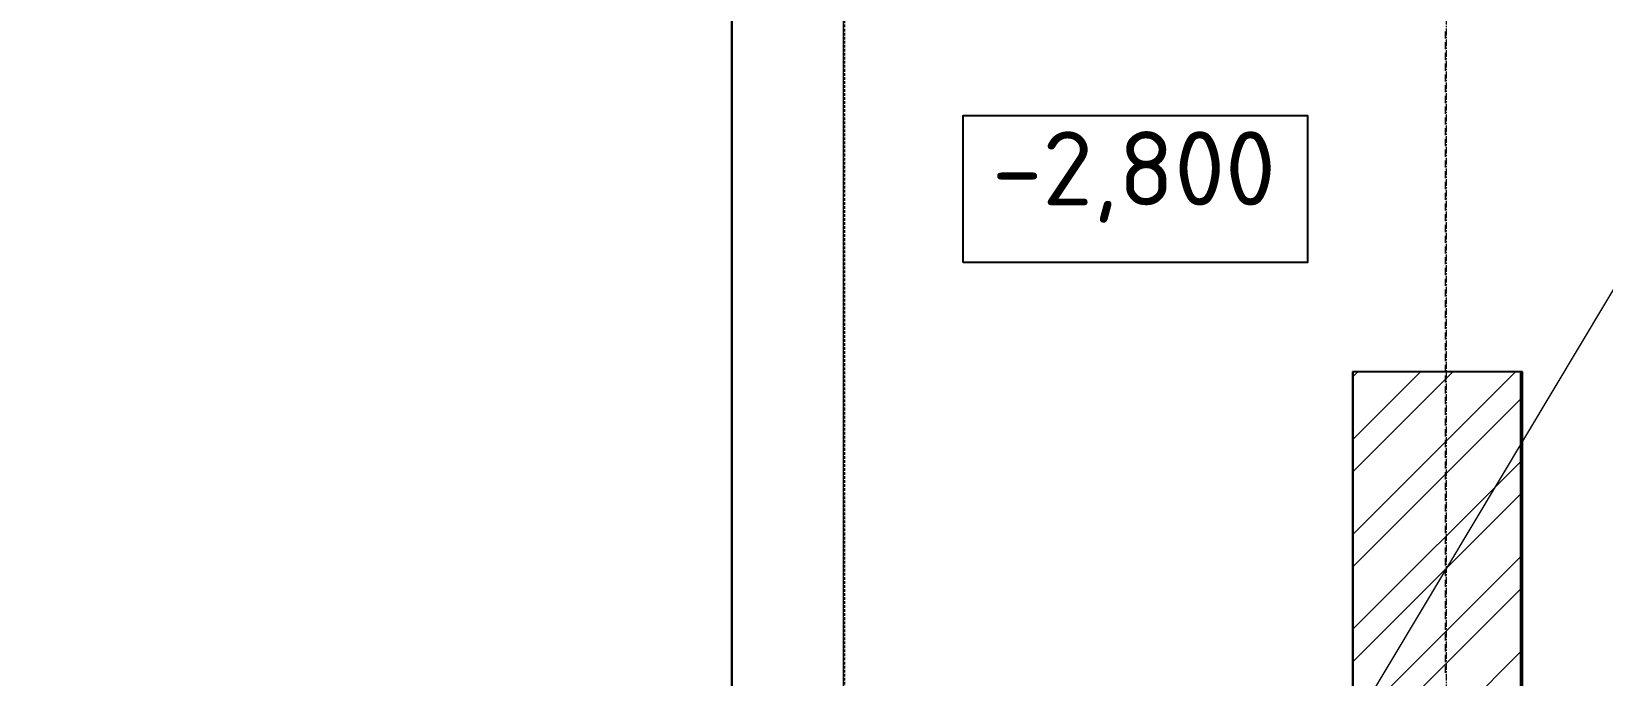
# Model space of a CAD drawing. Header units: millimetres. Extents: x -10178924 to 11692288, y -947381 to 58396.
# Drawn here: x 773618 to 777327, y -818876 to -817354 of the extents above; entities that cross this region are included whole.
import ezdxf

# ---------------------------------------------------------------- set-up
doc = ezdxf.new("R2010")
doc.units = ezdxf.units.MM
doc.linetypes.add('невидимая', pattern=[9.525, 6.35, -3.175])
doc.linetypes.add('осевая', pattern=[50.8, 31.75, -6.35, 6.35, -6.35])
for name, color, linetype in [('PDF _ВК_В1', 5, 'Continuous'), ('PDF _Стены внутр.1', 7, 'Continuous'), ('Стены внутр.1', 7, 'Continuous')]:
    doc.layers.add(name, color=color, linetype=linetype)
for name, color, linetype, true_color in [('PDF _Контур пол Подвал', 7, 'Continuous', 0xcd6928), ('PDF _Отметки', 7, 'Continuous', 0x7f9fff), ('PDF _Размеры осевые', 7, 'Continuous', 0x5d6970), ('PDF _штриховка', 7, 'Continuous', 0x95834a)]:
    doc.layers.add(name, color=color, linetype=linetype, true_color=true_color)
for name, color, linetype, lineweight in [('PDF _Текст', 7, 'Continuous', 5), ('Контур пол Подвал', 7, 'Continuous', 9), ('Размеры осевые', 153, 'Continuous', 9), ('ШТРИХОВКА', 252, 'Continuous', 15)]:
    doc.layers.add(name, color=color, linetype=linetype, lineweight=lineweight)
doc.styles.add('PDF ISOCPEUR', font='isocpeur.ttf')

# ---------------------------------------------------------------- blocks, each defined once
blk = doc.blocks.new('A$C5282721b')
at = {"layer": 'ШТРИХОВКА', "ltscale": 100, "true_color": 0x000000, "transparency": 33554687}
h = blk.add_hatch(dxfattribs=at)
h.set_pattern_fill('ANSI31', color=18, scale=50)
h.set_pattern_definition([(45, (-81439.85, -10657.2), (-112.2532, 112.2532), [])])
h.paths.add_polyline_path([(43589.43, -43091.789), (43989.442, -43091.789), (43978.799, -41709.464), (59272.291, -41709.464), (59272.291, -41309.464), (54778.974, -41309.464), (54778.974, -37367.72), (54379.879, -37367.72), (54378.974, -41309.464), (43575.708, -41309.464)])
h.paths.add_polyline_path([(43998.193, -44162.264), (43598.195, -44162.406), (43603.498, -44917.161), (44003.486, -44916.003)])
at = {"layer": 'Контур пол Подвал', "color": 18, "linetype": 'невидимая', "true_color": 0x000000, "transparency": 33554687}
blk.add_line((53178.974, -35909.464), (53178.974, -39809.464), dxfattribs=at)
at = {"layer": 'Размеры осевые', "color": 251, "linetype": 'осевая', "ltscale": 0.5, "transparency": 33554687}
blk.add_line((54600, -43050), (54600, -25800), dxfattribs=at)
at = {"layer": 'Стены внутр.1', "color": 18, "linetype": 'Continuous', "true_color": 0x000000, "transparency": 33554687}
blk.add_line((54778.974, -37367.72), (54378.974, -37367.72), dxfattribs=at)
at = {"layer": 'Стены внутр.1', "color": 18, "linetype": 'Continuous', "true_color": 0x000000, "transparency": 33554687, "flags": 128}
for points in [[(54378.974, -37367.72), (54378.974, -41309.464)], [(54778.974, -41309.464), (54778.974, -37367.72)]]:
    blk.add_lwpolyline(points, dxfattribs=at)

msp = doc.modelspace()

# ---------------------------------------------------------------- linework, layer by layer
at = {"layer": 'PDF _ВК_В1', "lineweight": 30}
msp.add_lwpolyline([(775271.4, -821291), (775271.4, -812934.7)], dxfattribs=at)
at = {"layer": 'PDF _Контур пол Подвал', "lineweight": 9}
msp.add_lwpolyline([(776736.1, -816702.1), (775533.9, -816702.1), (775533.9, -820600.8), (762910.5, -820600.8)], dxfattribs=at)
at = {"layer": 'PDF _Отметки', "lineweight": 25}
msp.add_lwpolyline([(775817.5, -817900.1), (775817.5, -817553), (776630.2, -817553), (776630.2, -817900.1)], close=True, dxfattribs=at)
at = {"layer": 'PDF _Размеры осевые', "lineweight": 9}
for points in [[(776956.2, -817370.9), (776956.2, -817354)], [(776956.2, -817375.2), (776956.2, -817375.2)], [(776956.2, -817396.3), (776956.2, -817379.4)], [(776956.2, -817400.6), (776956.2, -817400.6)], [(776956.2, -817421.7), (776956.2, -817404.8)], [(776956.2, -817426), (776956.2, -817426)], [(776956.2, -817447.1), (776956.2, -817430.2)], [(776956.2, -817451.4), (776956.2, -817451.4)], [(776956.2, -817472.5), (776956.2, -817455.6)], [(776956.2, -817476.8), (776956.2, -817476.8)], [(776956.2, -817497.9), (776956.2, -817481)], [(776956.2, -817502.2), (776956.2, -817502.2)], [(776956.2, -817523.3), (776956.2, -817506.4)], [(776956.2, -817527.6), (776956.2, -817527.6)], [(776956.2, -817548.7), (776956.2, -817531.8)], [(776956.2, -817553), (776956.2, -817553)], [(776956.2, -817574.1), (776956.2, -817557.2)], [(776956.2, -817578.4), (776956.2, -817578.4)], [(776956.2, -817599.5), (776956.2, -817582.6)], [(776956.2, -817603.8), (776956.2, -817603.8)], [(776956.2, -817624.9), (776956.2, -817608)], [(776956.2, -817629.2), (776956.2, -817629.2)], [(776956.2, -817650.3), (776956.2, -817633.4)], [(776956.2, -817654.6), (776956.2, -817654.6)], [(776956.2, -817675.7), (776956.2, -817658.8)], [(776956.2, -817680), (776956.2, -817680)], [(776956.2, -817701.1), (776956.2, -817684.2)], [(776956.2, -817705.4), (776956.2, -817705.4)], [(776956.2, -817726.5), (776956.2, -817709.6)], [(776956.2, -817730.8), (776956.2, -817730.8)], [(776956.2, -817751.9), (776956.2, -817735)], [(776956.2, -817756.2), (776956.2, -817756.2)], [(776956.2, -817777.3), (776956.2, -817760.4)], [(776956.2, -817781.6), (776956.2, -817781.6)], [(776956.2, -817802.7), (776956.2, -817785.8)], [(776956.2, -817807), (776956.2, -817807)], [(776956.2, -817828.1), (776956.2, -817811.2)], [(776956.2, -817832.4), (776956.2, -817832.4)], [(776956.2, -817853.5), (776956.2, -817836.6)], [(776956.2, -817857.8), (776956.2, -817857.8)], [(776956.2, -817878.9), (776956.2, -817862)], [(776956.2, -817883.2), (776956.2, -817883.2)], [(776956.2, -817904.3), (776956.2, -817887.4)], [(776956.2, -817908.6), (776956.2, -817908.6)], [(776956.2, -817929.7), (776956.2, -817912.8)], [(776956.2, -817934), (776956.2, -817934)], [(776956.2, -817955.1), (776956.2, -817938.2)], [(776956.2, -817959.4), (776956.2, -817959.4)], [(776956.2, -817980.5), (776956.2, -817963.6)], [(776956.2, -817984.8), (776956.2, -817984.8)], [(776956.2, -818005.9), (776956.2, -817989)], [(776956.2, -818010.2), (776956.2, -818010.2)], [(776956.2, -818031.3), (776956.2, -818014.4)], [(776956.2, -818035.6), (776956.2, -818035.6)], [(776956.2, -818056.7), (776956.2, -818039.8)], [(776956.2, -818061), (776956.2, -818061)], [(776956.2, -818082.1), (776956.2, -818065.2)], [(776956.2, -818086.4), (776956.2, -818086.4)], [(776956.2, -818107.5), (776956.2, -818090.6)], [(776956.2, -818111.8), (776956.2, -818111.8)], [(776956.2, -818132.9), (776956.2, -818116)], [(776956.2, -818137.2), (776956.2, -818137.2)], [(776956.2, -818158.3), (776956.2, -818141.4)], [(776956.2, -818162.6), (776956.2, -818162.6)], [(776956.2, -818183.7), (776956.2, -818166.8)], [(776956.2, -818188), (776956.2, -818188)], [(776956.2, -818209.1), (776956.2, -818192.2)], [(776956.2, -818213.4), (776956.2, -818213.4)], [(776956.2, -818234.5), (776956.2, -818217.6)], [(776956.2, -818238.8), (776956.2, -818238.8)], [(776956.2, -818259.9), (776956.2, -818243)], [(776956.2, -818264.2), (776956.2, -818264.2)], [(776956.2, -818285.3), (776956.2, -818268.4)], [(776956.2, -818289.6), (776956.2, -818289.6)], [(776956.2, -818310.7), (776956.2, -818293.8)], [(776956.2, -818315), (776956.2, -818315)], [(776956.2, -818336.1), (776956.2, -818319.2)], [(776956.2, -818340.4), (776956.2, -818340.4)], [(776956.2, -818361.5), (776956.2, -818344.6)], [(776956.2, -818365.8), (776956.2, -818365.8)], [(776956.2, -818386.9), (776956.2, -818370)], [(776956.2, -818391.2), (776956.2, -818391.2)], [(776956.2, -818412.3), (776956.2, -818395.4)], [(776956.2, -818416.6), (776956.2, -818416.6)], [(776956.2, -818437.7), (776956.2, -818420.8)], [(776956.2, -818442), (776956.2, -818442)], [(776956.2, -818463.1), (776956.2, -818446.2)], [(776956.2, -818467.4), (776956.2, -818467.4)], [(776956.2, -818488.5), (776956.2, -818471.6)], [(776956.2, -818492.8), (776956.2, -818492.8)], [(776956.2, -818513.9), (776956.2, -818497)], [(776956.2, -818518.2), (776956.2, -818518.2)], [(776956.2, -818539.3), (776956.2, -818522.4)], [(776956.2, -818543.6), (776956.2, -818543.6)], [(776956.2, -818564.7), (776956.2, -818547.8)], [(776956.2, -818569), (776956.2, -818569)], [(776956.2, -818590.1), (776956.2, -818573.2)], [(776956.2, -818594.4), (776956.2, -818594.4)], [(776956.2, -818615.5), (776956.2, -818598.6)], [(776956.2, -818619.8), (776956.2, -818619.8)], [(776956.2, -818640.9), (776956.2, -818624)], [(776956.2, -818645.2), (776956.2, -818645.2)], [(776956.2, -818666.3), (776956.2, -818649.4)], [(776956.2, -818670.6), (776956.2, -818670.6)], [(776956.2, -818691.7), (776956.2, -818674.8)], [(776956.2, -818696), (776956.2, -818696)], [(776956.2, -818717.1), (776956.2, -818700.2)], [(776956.2, -818721.4), (776956.2, -818721.4)], [(776956.2, -818742.5), (776956.2, -818725.6)], [(776956.2, -818746.8), (776956.2, -818746.8)], [(776956.2, -818767.9), (776956.2, -818751)], [(776956.2, -818772.2), (776956.2, -818772.2)], [(776956.2, -818793.3), (776956.2, -818776.4)], [(776956.2, -818797.6), (776956.2, -818797.6)], [(776956.2, -818818.7), (776956.2, -818801.8)], [(776956.2, -818823), (776956.2, -818823)], [(776956.2, -818844.1), (776956.2, -818827.2)], [(776956.2, -818848.4), (776956.2, -818848.4)], [(776956.2, -818869.5), (776956.2, -818852.6)], [(776956.2, -818873.8), (776956.2, -818873.8)]]:
    msp.add_lwpolyline(points, dxfattribs=at)
at = {"layer": 'PDF _Стены внутр.1', "lineweight": 25}
for points in [[(777134, -818158.3), (776736.1, -818158.3)], [(776736.1, -818158.3), (776736.1, -822099.4)], [(777134, -822099.6), (777134, -818158.5)]]:
    msp.add_lwpolyline(points, dxfattribs=at)
at = {"layer": 'PDF _Текст'}
msp.add_lwpolyline([(776765.7, -818945.7), (777972.2, -816926.5), (778073.8, -816926.5), (780275.1, -816926.5)], dxfattribs=at)
at = {"layer": 'PDF _штриховка', "color": 251, "lineweight": 5, "true_color": 0x636466}
for points in [[(776736.1, -818171), (776748.8, -818158.3)], [(776736.1, -818395.4), (776973.2, -818158.4)], [(776736.1, -818619.8), (777134, -818221.9)], [(776736.1, -818844.1), (777134, -818446.2)], [(776736.1, -819068.5), (777134, -818670.6)]]:
    msp.add_lwpolyline(points, dxfattribs=at)

# ---------------------------------------------------------------- block references
msp.add_blockref('A$C5282721b', (722358.6, -780790.4))

# ---------------------------------------------------------------- texts
at = {"layer": 'PDF _Текст', "color": 161, "true_color": 0x7f9fff, "insert": (775885.2, -817698), "char_height": 175, "attachment_point": 4, "style": 'PDF ISOCPEUR'}
msp.add_mtext('-2,800', dxfattribs=at)

doc.saveas('drawing.dxf')
